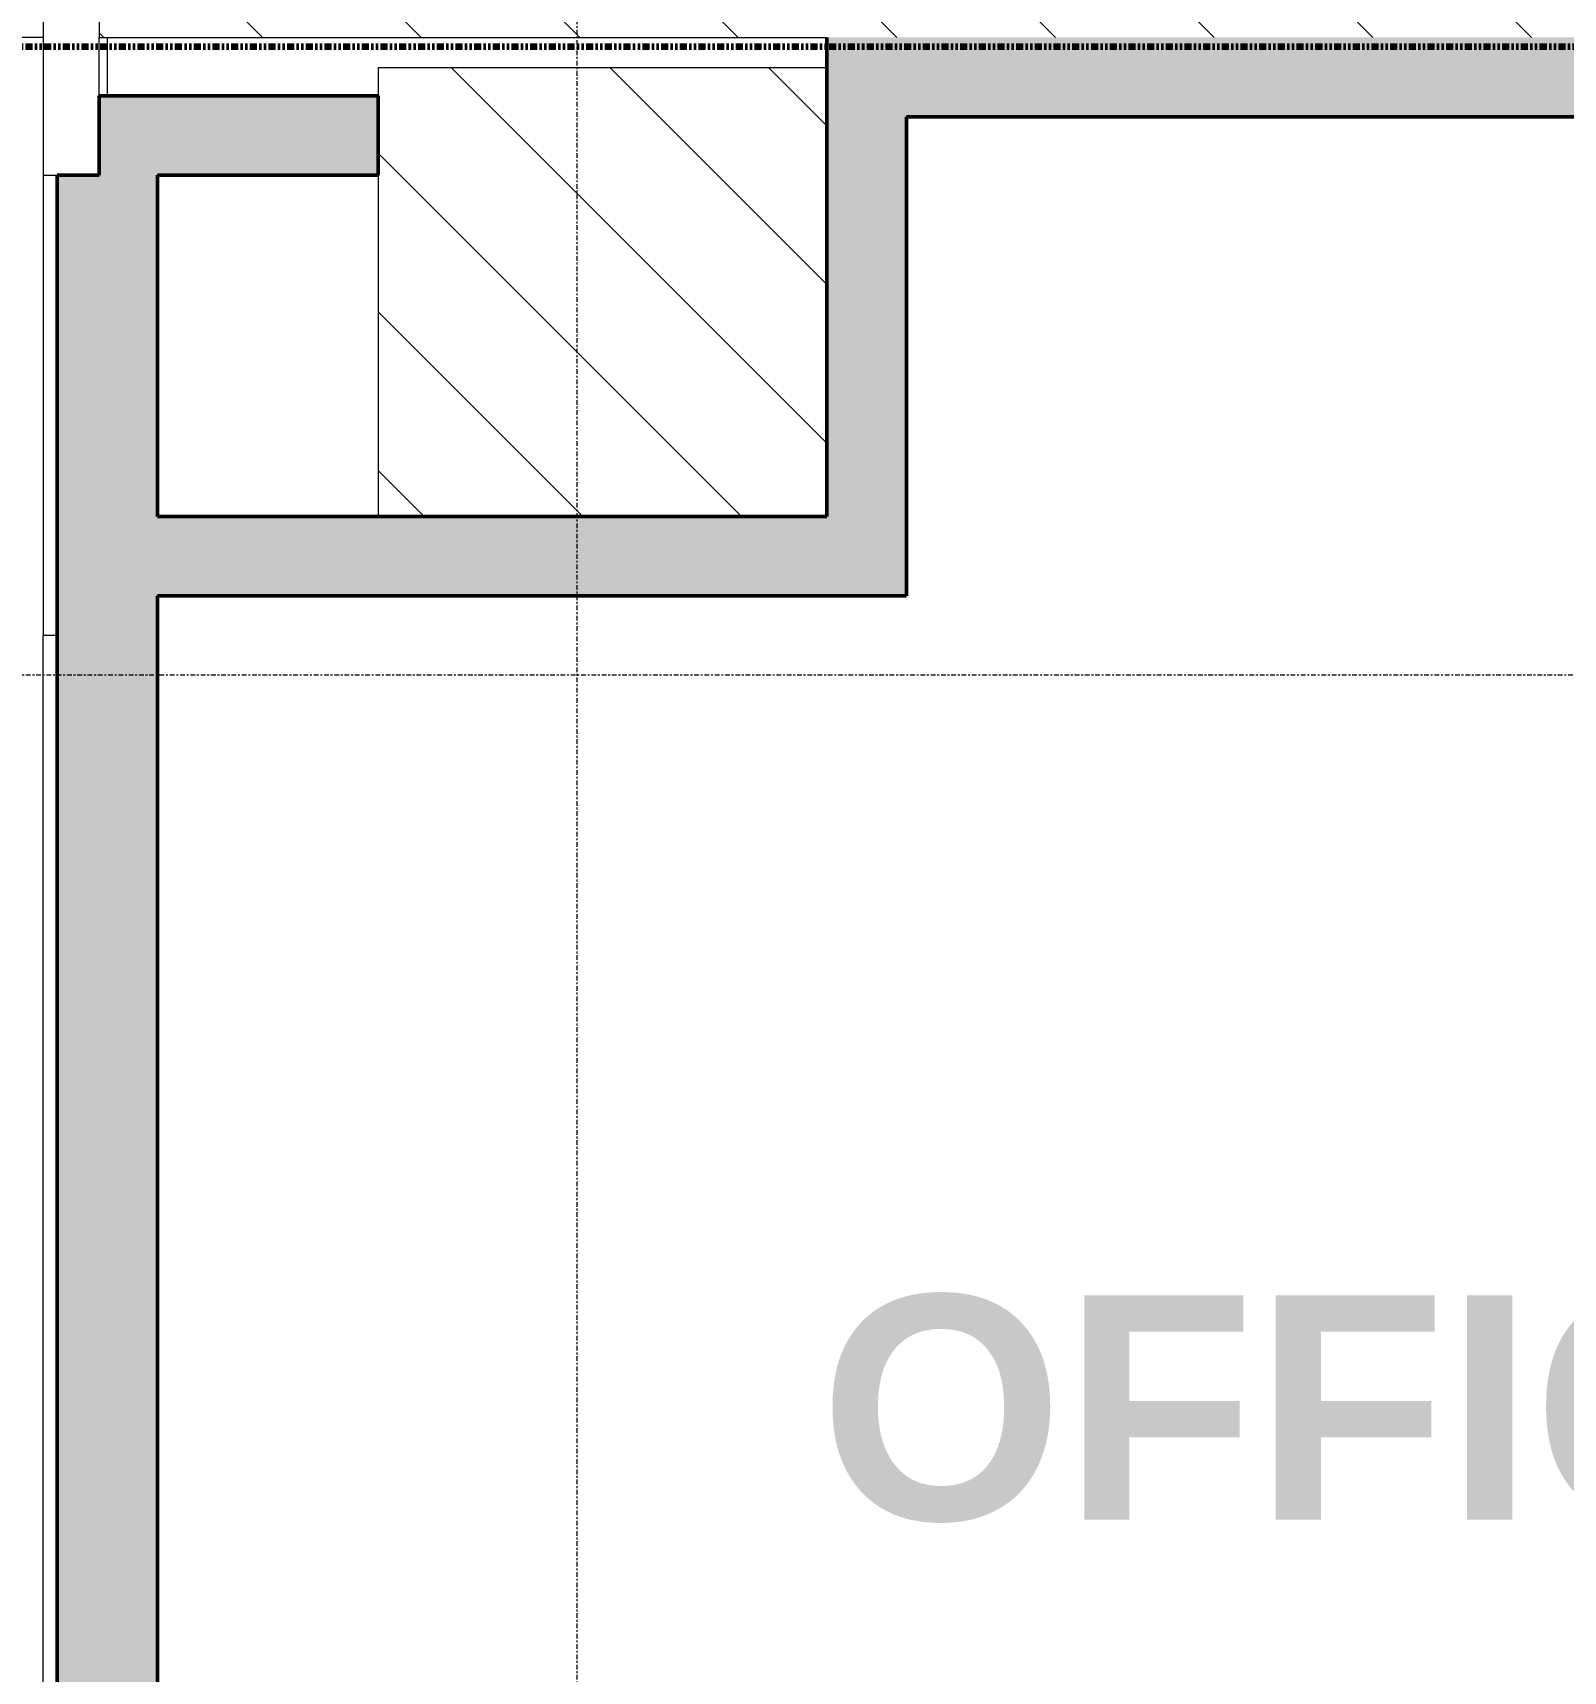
# Model space of a CAD drawing. Header units: inches. Extents: x -956 to 1409, y -1111 to 895.
# Drawn here: x -364.6 to -282.7, y -643 to -555.4 of the extents above; entities that cross this region are included whole.
import ezdxf

# ---------------------------------------------------------------- set-up
doc = ezdxf.new("R2010")
doc.units = ezdxf.units.IN
doc.header["$MEASUREMENT"] = 0
doc.linetypes.add('Double Dash 3_8_', pattern=[1, 0.375, -0.125, 0.125, -0.125, 0.125, -0.125])
doc.linetypes.add('Grid Line 1_4_', pattern=[0.4375, 0.25, -0.0625, 0.0625, -0.0625])
for name, color, linetype, lineweight in [('A-AREA', 32, 'Continuous', 9), ('A-AREA-IDEN', 2, 'Continuous', 9), ('A-DETL', 90, 'Continuous', 13), ('A-DOOR', 31, 'Continuous', 13), ('A-FLOR', 192, 'Continuous', 13), ('A-WALL', 113, 'Continuous', 13), ('A-WALL-PATT', 111, 'Continuous', 13), ('I-WALL', 2, 'Continuous', 13), ('S-COLS', 52, 'Continuous', 13), ('S-GRID', 1, 'Continuous', 9)]:
    doc.layers.add(name, color=color, linetype=linetype, lineweight=lineweight)
doc.styles.add('Arial_B', font='arialbd.ttf', dxfattribs={"height": 12})
pattern_1 = [(135, (0, 0), (-4.24264, -4.24264), [])]

# ---------------------------------------------------------------- blocks, each defined once
blk = doc.blocks.new('Door-Accordion-Won-Door-FireGuard-Flat_20-60-90-180 - Door-Accordion-Won-Door-FireGuard-Flat_180-3244034-8TH FLOOR TELECOM UNDERFLOOR ROUTING PLAN')
at = {"layer": 'A-DOOR', "color": 253}
for p, q in [((91.059, 16.375), (91.059, -16.375)), ((94.059, -12.125), (94.059, -9)), ((91.059, -16.375), (91.809, -16.375))]:
    blk.add_line(p, q, dxfattribs=at)
blk = doc.blocks.new('Basic Wall _ Metal Stud - 5 3_8_ - Acoustic Plywood Face Pattern to deck - ___-2777457-8TH FLOOR TELECOM UNDERFLOOR ROUTING PLAN')
at = {"layer": 'I-WALL', "color": 253}
for p in [(-364.033, -562.994), (-363.283, -587.619)]:
    blk.add_line(p, (-364.033, -587.619), dxfattribs=at)
blk = doc.blocks.new('Basic Wall _ Metal Stud - 5 3_8_ - Acoustic Plywood Face Pattern to deck - ___-2777458-8TH FLOOR TELECOM UNDERFLOOR ROUTING PLAN')
at = {"layer": 'I-WALL', "color": 253}
blk.add_line((-364.033, -698.307), (-364.033, -587.619), dxfattribs=at)
blk = doc.blocks.new('18433_1 - AEO NY - CENTRAL_rvt-1-8TH FLOOR TELECOM UNDERFLOOR ROUTING PLAN')
at = {"layer": 'A-WALL-PATT', "lineweight": 9}
h = blk.add_hatch(dxfattribs=at)
h.set_pattern_fill('FP_1', color=53, style=0, pattern_type=2)
h.set_pattern_definition(pattern_1)
h.paths.add_polyline_path([(99.523, -555.619), (99.523, -537.619), (-361.033, -537.619), (-361.033, -555.619), (46.013, -555.619)], flags=0)
h.paths.add_polyline_path([(-514.727, -555.619), (-513.408, -555.619), (-513.408, -537.619), (-853.352, -537.619), (-853.352, -555.619), (-520.102, -555.619)], flags=0)
at = {"layer": 'A-WALL-PATT'}
for points in [[(-317.852, -581.244), (-317.852, -555.619), (-322.102, -555.619), (-322.102, -581.244)], [(-99.352, -559.869), (-95.102, -559.869), (-95.102, -555.619), (-317.852, -555.619), (-317.852, -559.869), (-130.775, -559.869)], [(-346.102, -562.994), (-346.102, -558.744), (-361.033, -558.744), (-361.033, -562.994), (-357.908, -562.994)], [(-317.852, -585.494), (-317.852, -581.244), (-357.908, -581.244), (-357.908, -585.494)]]:
    blk.add_hatch(color=253, dxfattribs=at).paths.add_polyline_path(points, flags=0)
at = {"layer": 'A-WALL-PATT', "lineweight": 5}
blk.add_hatch(color=9, dxfattribs=at).paths.add_polyline_path([(-357.908, -587.619), (-357.908, -562.994), (-363.283, -562.994), (-363.283, -587.619)], flags=0)
h = blk.add_hatch(color=9, dxfattribs=at)
h.paths.add_polyline_path([(-357.908, -884.744), (-357.908, -752.307), (-363.283, -752.307), (-363.283, -884.744)], flags=0)
h.paths.add_polyline_path([(-357.908, -698.307), (-357.908, -587.619), (-363.283, -587.619), (-363.283, -698.307)], flags=0)
at = {"layer": 'S-COLS', "lineweight": 9}
h = blk.add_hatch(dxfattribs=at)
h.set_pattern_fill('FP_1', color=53, style=0, pattern_type=2)
h.set_pattern_definition(pattern_1)
h.paths.add_polyline_path([(-322.102, -581.244), (-322.102, -557.244), (-346.102, -557.244), (-346.102, -581.244)], flags=0)
at = {"layer": 'A-AREA', "color": 53}
blk.add_line((-360.596, -558.744), (-360.596, -555.619), dxfattribs=at)
at = {"layer": 'A-FLOR', "color": 53, "lineweight": 9}
blk.add_line((-364.033, -555.619), (-488.033, -555.619), dxfattribs=at)
at = {"layer": 'A-WALL', "color": 133, "lineweight": 20}
for p, q in [((-361.033, -537.619), (-361.033, -555.619)), ((-361.033, -555.619), (-322.102, -555.619))]:
    blk.add_line(p, q, dxfattribs=at)
at = {"layer": 'I-WALL', "color": 213, "lineweight": 50}
for p, q in [((-322.102, -555.619), (-322.102, -581.244)), ((-346.102, -558.744), (-361.033, -558.744)), ((-361.033, -558.744), (-361.033, -562.994)), ((-346.102, -562.994), (-346.102, -558.744)), ((-317.852, -581.244), (-317.852, -559.869)), ((-317.852, -559.869), (-203.535, -559.869)), ((-363.283, -562.994), (-363.283, -587.619)), ((-361.033, -562.994), (-363.283, -562.994)), ((-357.908, -581.244), (-357.908, -562.994)), ((-357.908, -562.994), (-346.102, -562.994)), ((-322.102, -581.244), (-357.908, -581.244)), ((-317.852, -585.494), (-317.852, -581.244)), ((-357.908, -585.494), (-317.852, -585.494)), ((-357.908, -587.619), (-357.908, -585.494)), ((-363.283, -587.619), (-363.283, -698.307)), ((-357.908, -698.307), (-357.908, -587.619))]:
    blk.add_line(p, q, dxfattribs=at)
at = {"layer": 'S-COLS', "color": 133, "lineweight": 20}
for p, q in [((-322.102, -557.244), (-346.102, -557.244)), ((-346.102, -557.244), (-346.102, -581.244)), ((-322.102, -581.244), (-322.102, -557.244)), ((-346.102, -581.244), (-322.102, -581.244))]:
    blk.add_line(p, q, dxfattribs=at)
at = {"layer": 'S-GRID', "linetype": 'Grid Line 1_4_'}
for p, q in [((-335.477, -529.369), (-335.477, -1087.291)), ((444.899, -589.744), (-904.422, -589.744))]:
    blk.add_line(p, q, dxfattribs=at)
at = {"color": 53, "lineweight": 9}
for name, p in [('Door-Accordion-Won-Door-FireGuard-Flat_20-60-90-180 - Door-Accordion-Won-Door-FireGuard-Flat_180-3244034-8TH FLOOR TELECOM UNDERFLOOR ROUTING PLAN', (-455.092, -546.619)), ('Basic Wall _ Metal Stud - 5 3_8_ - Acoustic Plywood Face Pattern to deck - ___-2777457-8TH FLOOR TELECOM UNDERFLOOR ROUTING PLAN', (0, 0)), ('Basic Wall _ Metal Stud - 5 3_8_ - Acoustic Plywood Face Pattern to deck - ___-2777458-8TH FLOOR TELECOM UNDERFLOOR ROUTING PLAN', (0, 0))]:
    blk.add_blockref(name, p, dxfattribs=at)

msp = doc.modelspace()

# ---------------------------------------------------------------- block references
at = {"lineweight": 5}
msp.add_blockref('18433_1 - AEO NY - CENTRAL_rvt-1-8TH FLOOR TELECOM UNDERFLOOR ROUTING PLAN', (0, 0), dxfattribs=at)

# ---------------------------------------------------------------- next in the draw order: linework, layer by layer
at = {"layer": 'A-DETL', "linetype": 'Double Dash 3_8_', "lineweight": 140}
msp.add_line((304.398, -556.119), (-896.852, -556.119), dxfattribs=at)

# ---------------------------------------------------------------- next in the draw order: texts
at = {"layer": 'A-AREA-IDEN', "insert": (-322.493, -622.916), "char_height": 12, "width": 74.538, "attachment_point": 1, "style": 'Arial_B'}
msp.add_mtext('OFFICE', dxfattribs=at)

doc.saveas('drawing.dxf')
